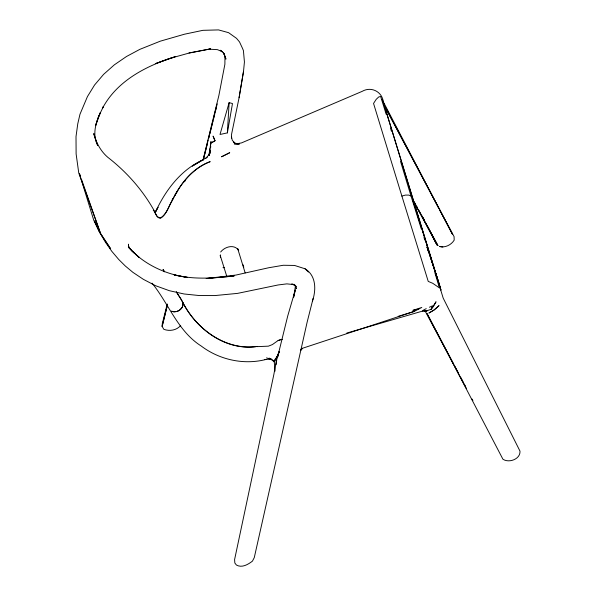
<?xml version="1.0" encoding="UTF-8"?>
<svg xmlns="http://www.w3.org/2000/svg" width="596" height="596" viewBox="0 0 596 596"><rect width="100%" height="100%" fill="white"/><g stroke="black" fill="none" stroke-linecap="round" stroke-linejoin="round"><path stroke-width="0.89" d="M231.553 138.101L231.568 134.264L239.078 97.737L243.526 71.319L244.427 61.962L243.421 50.6L242.445 48.224L239.503 41.906L236.523 38.345L228.559 32.661L218.546 29.912L202.908 30.329L184.455 34.218L160.339 41.161L139.881 49.334L126.523 56.486L114.328 64.845L103.585 74.388L94.563 85.012L87.433 96.597L79.968 114.276L77.763 123.826L76.012 136.588L76.117 153.924L78.761 173.019L100.642 233.751L110.364 248.39L99.353 231.784L93.758 220.267L79.35 173.391M128.438 247.705L128.468 244.174L128.542 247.78L128.416 246.059L129.451 248.227M227.374 132.886L229.132 102.616L232.477 103.562L227.374 132.886L220.013 134.472L229.132 102.616M210.597 147.86L210.716 146.057M210.842 144.247L211.021 141.528L209.025 155.273M276.149 364.804L277.088 356.632L279.144 351.789L277.445 357.704L287.719 316.022L295.311 289.969M209.017 155.273L209.464 151.883M239.078 97.737L243.526 71.319M279.151 351.826L277.088 356.632L273.869 374.4L234.586 559.599L234.839 563.004L236.381 565.001C241.842 568.212 248.048 564.524 252.436 561.141L254.283 557.573L307.082 322.391L312.446 301.144C316.2 290.014 316.372 275.695 305.07 268.789L294.558 265.444L283.249 265.265L268.662 267.76L235.912 275.069L206.149 278.533L234.161 275.955C214.664 278.22 194.713 279.703 175.41 275.166L174.114 274.905L187.442 277.408C165.807 274.391 144.657 264.736 129.734 248.562L139.255 257.539L135.851 254.514M295.348 290.066L293.649 297.195L295.519 285.558L296.301 288.613L294.528 284.292M167.461 304.727L162.134 326.399L163.818 329.305C169.525 331.503 176.796 330.326 180.707 325.409M202.968 160.22L218.866 95.539L224.893 64.241L224.953 56.419L223.887 53.484L220.334 50.243L222.219 51.621L217.391 49.632L208.92 49.185L188.723 53.163L169.108 58.624L155.325 63.683L174.464 56.985M167.483 304.78L162.134 326.399L162.268 323.814L167.223 303.99M203.392 159.743L207.631 142.63M208.749 138.123L209.42 135.426M209.867 133.623L211.2 128.214M211.647 126.412L212.988 121.01M213.435 119.207L214.769 113.806M215.216 112.003L216.557 106.595M203.243 159.78L208.198 139.948M208.645 138.145L217.205 103.898M312.446 301.144L313.131 298.373M95.591 125.577L100.351 112.592C95.68 122.813 92.119 134.741 97.669 145.394L93.743 133.593C96.165 142.645 100.597 151.146 107.801 157.307C126.948 172.184 143.256 190.668 154.893 211.982L156.733 215.99L158.67 217.801L160.853 218.032C167.066 213.614 169.033 205.464 172.862 199.213C180.715 182.994 193 168.266 210.202 161.643C192.158 168.109 180.193 184.358 171.991 200.941C168.333 206.633 166.627 214.88 160.182 218.106L157.5 216.855L155.459 213.86L154.908 211.967L153.254 210.261M95.613 125.54L98.377 117.01L103.354 106.595L102.542 108.189C117.159 80.609 146.683 65.605 175.336 56.68M346.812 333.045L422.549 311.097L422.728 310.538M275.047 371.114L274.235 361.839L277.088 356.632L273.661 361.183L271.269 359.03L269.072 358.084M154.975 212.824L158.037 207.274L155.377 212.191C165.383 190.422 180.662 169.92 203.012 159.817L192.314 166.083L207.415 157.098M172.14 199.861L173.086 198.319M174.501 196.01L177.817 190.616M209.911 153.582L205.695 158.514M184.44 181.817L185.55 180.35M300.719 350.396L302.44 348.295L414.145 311.455L421.804 307.447L412.886 310.352L418.683 309.078M300.593 350.023L302.44 348.295L300.57 349.636M220.669 252.011C224.796 246.64 234.273 243.898 238.683 250.38L237.73 248.763L245.165 272.886M281.394 339.348L278.108 340.525L272.417 344.57L268.386 346.164L257.316 346.626M423.376 310.144L426.244 308.646M273.661 361.183L275.002 360.431M429.396 307.231L432.547 305.815L431.094 309.331L424.985 311.425L423.883 310.993L427.041 310.903L422.549 311.097M398.158 316.364L414.145 311.455M278.108 340.525L282.377 339.31M386.163 114.246L380.643 96.485L378.736 96.954L376.218 99.323L373.543 103.436L401.883 196.077L405.377 195.093L408.819 195.093L410.987 195.995L421.208 228.633M175.693 311.462L174.129 311.857L171.484 311.186C174.837 312.639 178.904 311.507 181.266 308.758C186.451 302.857 178.48 296.763 176.26 291.541M177.265 311.075L178.83 310.68L182.249 307.305L183.114 303.751L182.503 301.881L176.841 292.524M442.873 247.012L439.595 246.513C445.167 247.973 451.239 244.934 454.182 240.136L454.077 236.627L383.533 103.972L438.731 208.302M188.984 52.955L210.634 48.879L208.92 49.185M271.046 359.075L264.646 359.559L266.464 359.336C244.181 365.266 219.559 359.91 201.254 346.053C177.779 331.205 168.832 303.826 152.062 283.152M236.135 144.008L239.346 144.046L234.191 143.837L235.487 143.949M292.643 284.113L294.402 284.657L286.855 283.867L278.161 284.955L237.521 293.388L214.873 295.571L199.317 295.556L184.06 293.977L169.383 290.706L155.601 285.722L143.353 279.323L132.901 272.342L125.316 266.01L118.76 259.513L111.839 251.37L105.388 242.162L99.353 231.784L94.518 220.997L100.642 233.751L81.548 179.515M266.524 357.861L271.925 359.91L274.235 361.839M426.662 225.027L435.974 243.265L437.896 245.552L425.507 222.621M413.11 200.249L437.203 245.157L437.896 245.552L412.708 199.906M291.772 283.845L296.45 286.505M134.487 253.3L131.761 250.871L128.371 246.275L129.22 247.921M305.07 268.789L308.475 272.044M424.948 310.695L466.363 388.346M164.459 271.783L163.051 269.422L164.407 271.716M414.89 202.968L415.777 204.607M416.656 206.238L417.543 207.877M418.429 209.516L421.081 214.433M421.968 216.065L424.62 220.982M472.025 399.029L472.896 400.676M439.595 209.941L452.632 234.586L382.178 99.666M453.847 364.365L426.982 313.496L502.912 459.196C508.85 463.353 520.613 459.181 519.988 451.12L443.193 298.134L383.37 102.438C382.587 91.858 371.33 86.018 362.197 91.344L241.522 142.906L237.312 143.681L235.293 143.234L233.781 142.116L235.018 143.427L232.261 140.246L231.509 136.856M454.711 366.011L458.622 373.416M460.797 377.536L462.973 381.649M464.277 384.115L465.141 385.761M423.242 217.92L424.084 219.574M427.898 227.001L430.014 231.129M430.856 232.775L437.203 245.157M421.998 215.908L425.812 223.373M243.801 267.276L243.034 264.78M223.381 52.344L225.944 59.131L223.887 53.484M79.387 173.391L80.311 176.014M439.639 285.521L427.064 246.938L439.9 286.423M423.972 237.454L424.799 240.099M427.012 247.154L428.39 251.564M412.425 198.721L440.995 290.118L383.37 102.438M390.589 128.453L391.416 131.12M401.883 196.077L428.233 281.409L432.748 283.301L439.468 287.928L434.894 272.834M400.527 161.337L410.987 195.995M226.882 276.663L220.215 255.431L220.609 257.584L220.423 254.85M209.867 148.776L209.881 151.488M210.53 150.818L209.181 155.236L210.53 150.818M435.952 301.904L433.441 306.493L431.094 309.331L435.952 301.904M438.932 305.733L434.171 309.935L429.038 312.975L434.171 309.935L438.932 305.733M214.895 140.753L211.394 142.839L215.067 140.723L213.07 136.097L214.895 140.753M229.684 152.725L221.637 156.755L229.684 152.725M257.383 346.418C226.055 351.007 196.069 329.111 182.503 301.881C196.106 329.066 225.884 351.409 257.383 346.418M224.223 267.559L223.165 267.686L224.223 267.559"/></g></svg>
